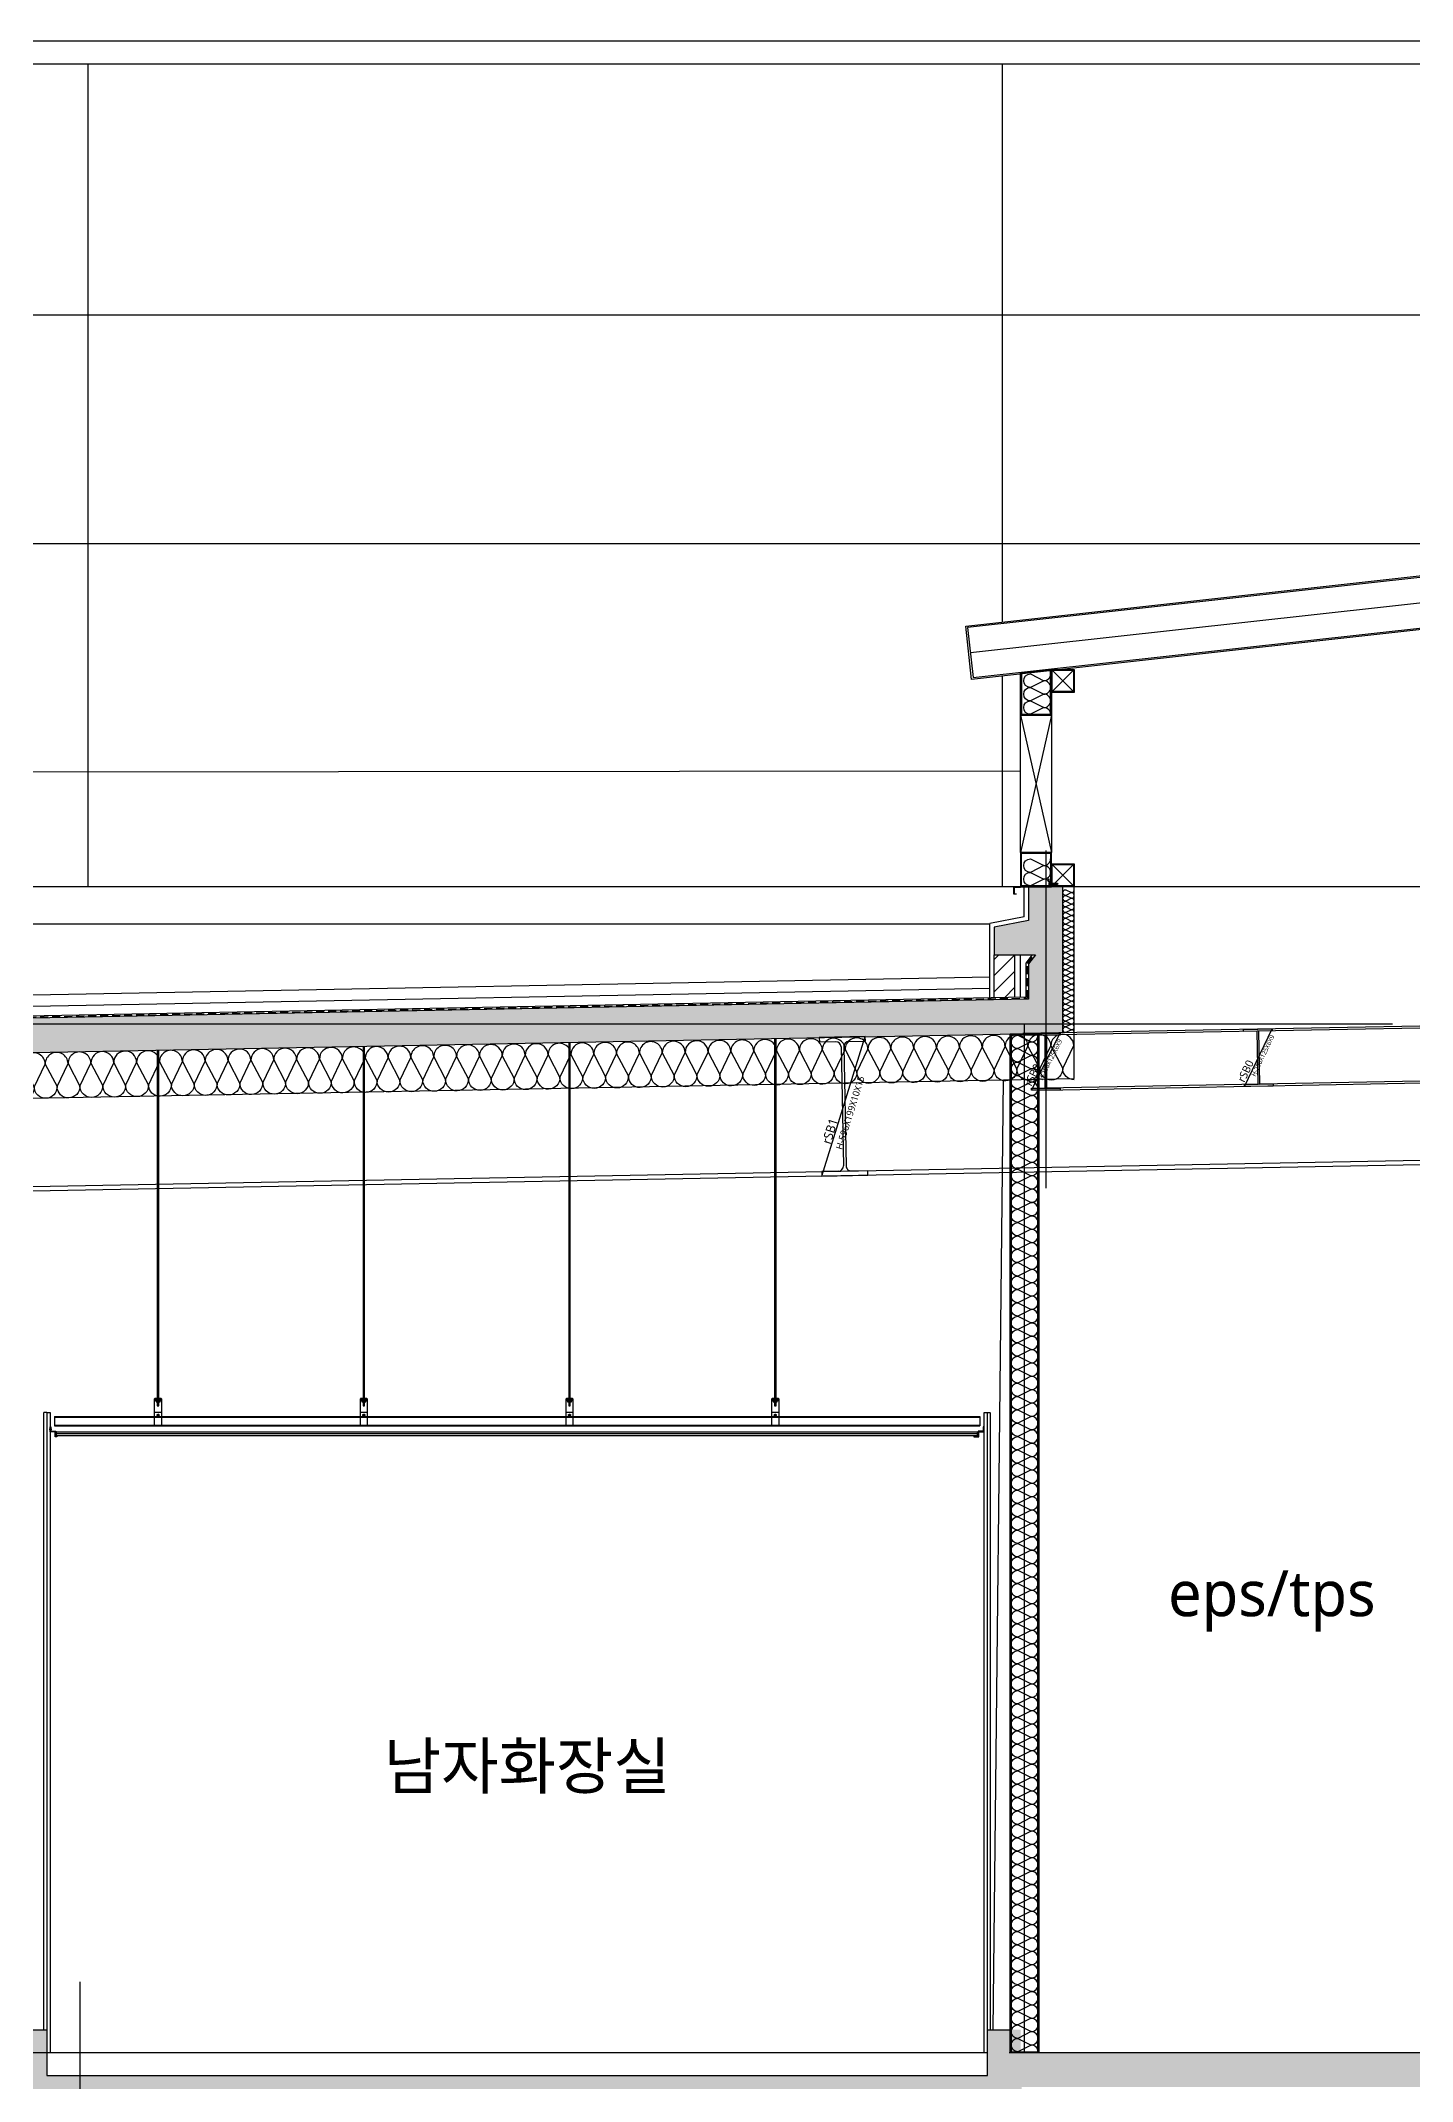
# Model space of a CAD drawing. Header units: millimetres. Extents: x 0 to 672800, y 0 to 118800.
# Drawn here: x 591168 to 597167, y 31819 to 40744 of the extents above; entities that cross this region are included whole.
import ezdxf
from ezdxf.enums import TextEntityAlignment as Align

# ---------------------------------------------------------------- set-up
doc = ezdxf.new("R2010")
doc.units = ezdxf.units.MM
doc.header["$LTSCALE"] = 200
doc.linetypes.add('CEN-GAUN', pattern=[32.2, 30, -1, 0.2, -1])
doc.linetypes.add('HIDDEN', pattern=[0.375, 0.25, -0.125])
doc.layers.get('DEFPOINTS').update_dxf_attribs({"color": 137})
for name, color, linetype in [('01FIN', 9, 'Continuous'), ('01HAT', 8, 'Continuous'), ('01단열재', 252, 'Continuous'), ('01석고보드', 73, 'Continuous'), ('01하지철물', 253, 'Continuous'), ('09GIRDER', 2, 'Continuous'), ('3', 3, 'Continuous'), ('6방수', 6, 'HIDDEN'), ('7', 7, 'Continuous'), ('8ELE', 8, 'Continuous'), ('A-CON', 2, 'Continuous'), ('BOLT', 8, 'Continuous'), ('CEN', 1, 'CEN-GAUN'), ('ELE', 7, 'Continuous'), ('ELE-5', 5, 'Continuous'), ('ELE-6', 6, 'Continuous'), ('ELE-STL', 252, 'Continuous'), ('FLA', 2, 'Continuous'), ('HAT', 8, 'Continuous'), ('HAT-253', 253, 'Continuous'), ('HAT-254', 254, 'Continuous'), ('HAT-INS', 252, 'Continuous'), ('PANEL', 6, 'Continuous'), ('S-253', 252, 'Continuous'), ('SYP_BOLT', 9, 'Continuous'), ('SYP_FLASHING', 5, 'Continuous'), ('X-ER', 15, 'ER-X')]:
    doc.layers.add(name, color=color, linetype=linetype)
doc.layers.add('TXT-1', color=137, linetype='Continuous', plot=False)
doc.styles.get("Standard").update_dxf_attribs({"font": 'arial.ttf'})
doc.styles.add('스타일1', font='malgun.ttf')
doc.linetypes.add('ER-X', pattern='A,10,-0.8,["X",Standard,S=0.6,R=0,X=-0.15,Y=-0.3],-0.8', length=11.6)
doc.linetypes.add('INSUL50', pattern='A,0.00254,-2.54,[134,ltypeshp.shx,S=6.25,R=0,X=-2.54,Y=0],-19.92,[134,ltypeshp.shx,S=6.25,R=180,X=2.54,Y=0],-2.54', length=25.00254)

# ---------------------------------------------------------------- blocks, each defined once
blk = doc.blocks.new('*U279')
at = {"layer": 'HAT-INS'}
for points in [[(0, 0, 0.414214), (0.25, 0.25), (0, 0.75, -1), (0.5, 0.75), (0.25, 0.25, 0.414214), (0.5, 0)], [(0.5, 0, 0.414214), (0.75, 0.25), (0.5, 0.75, -1), (1, 0.75), (0.75, 0.25, 0.414214), (1, 0)], [(1, 0, 0.414214), (1.25, 0.25), (1, 0.75, -1), (1.5, 0.75), (1.25, 0.25, 0.414214), (1.5, 0)], [(1.5, 0, 0.414214), (1.75, 0.25), (1.5, 0.75, -1), (2, 0.75), (1.75, 0.25, 0.414214), (2, 0)], [(2, 0, 0.414214), (2.25, 0.25), (2, 0.75, -1), (2.5, 0.75), (2.25, 0.25, 0.414214), (2.5, 0)], [(2.5, 0, 0.414214), (2.75, 0.25), (2.5, 0.75, -1), (3, 0.75), (2.75, 0.25, 0.414214), (3, 0)], [(3, 0, 0.414214), (3.25, 0.25), (3, 0.75, -1), (3.5, 0.75), (3.25, 0.25, 0.414214), (3.5, 0)], [(3.5, 0, 0.414214), (3.75, 0.25), (3.5, 0.75, -1), (4, 0.75), (3.75, 0.25, 0.414214), (4, 0)], [(4, 0, 0.414214), (4.25, 0.25), (4, 0.75, -1), (4.5, 0.75), (4.25, 0.25, 0.414214), (4.5, 0)], [(4.5, 0, 0.414214), (4.75, 0.25), (4.5, 0.75, -1), (5, 0.75), (4.75, 0.25, 0.414214), (5, 0)], [(5, 0, 0.414214), (5.25, 0.25), (5, 0.75, -1), (5.5, 0.75), (5.25, 0.25, 0.414214), (5.5, 0)], [(5.5, 0, 0.414214), (5.75, 0.25), (5.5, 0.75, -1), (6, 0.75), (5.75, 0.25, 0.414214), (6, 0)], [(6, 0, 0.414214), (6.25, 0.25), (6, 0.75, -1), (6.5, 0.75), (6.25, 0.25, 0.414214), (6.5, 0)], [(6.5, 0, 0.414214), (6.75, 0.25), (6.5, 0.75, -1), (7, 0.75), (6.75, 0.25, 0.414214), (7, 0)], [(7, 0, 0.414214), (7.25, 0.25), (7, 0.75, -1), (7.5, 0.75), (7.25, 0.25, 0.414214), (7.5, 0)], [(7.5, 0, 0.414214), (7.75, 0.25), (7.5, 0.75, -1), (8, 0.75), (7.75, 0.25, 0.414214), (8, 0)], [(8, 0, 0.414214), (8.25, 0.25), (8, 0.75, -1), (8.5, 0.75), (8.25, 0.25, 0.414214), (8.5, 0)], [(8.5, 0, 0.414214), (8.75, 0.25), (8.5, 0.75, -1), (9, 0.75), (8.75, 0.25, 0.414214), (9, 0)], [(9, 0, 0.414214), (9.25, 0.25), (9, 0.75, -1), (9.5, 0.75), (9.25, 0.25, 0.414214), (9.5, 0)], [(9.5, 0, 0.414214), (9.75, 0.25), (9.5, 0.75, -1), (10, 0.75), (9.75, 0.25, 0.414214), (10, 0)], [(10, 0, 0.414214), (10.25, 0.25), (10, 0.75, -1), (10.5, 0.75), (10.25, 0.25, 0.414214), (10.5, 0)], [(10.5, 0, 0.414214), (10.75, 0.25), (10.5, 0.75, -1), (11, 0.75), (10.75, 0.25, 0.414214), (11, 0)], [(11, 0, 0.414214), (11.25, 0.25), (11, 0.75, -1), (11.5, 0.75), (11.25, 0.25, 0.414214), (11.5, 0)], [(11.5, 0, 0.414214), (11.75, 0.25), (11.5, 0.75, -1), (12, 0.75), (11.75, 0.25, 0.414214), (12, 0)], [(12, 0, 0.414214), (12.25, 0.25), (12, 0.75, -1), (12.5, 0.75), (12.25, 0.25, 0.414214), (12.5, 0)], [(12.5, 0, 0.414214), (12.75, 0.25), (12.5, 0.75, -1), (13, 0.75), (12.75, 0.25, 0.414214), (13, 0)], [(13, 0, 0.414214), (13.25, 0.25), (13, 0.75, -1), (13.5, 0.75), (13.25, 0.25, 0.414214), (13.5, 0)], [(13.5, 0, 0.414214), (13.75, 0.25), (13.5, 0.75, -1), (14, 0.75), (13.75, 0.25, 0.414214), (14, 0)], [(14, 0, 0.414214), (14.25, 0.25), (14, 0.75, -1), (14.5, 0.75), (14.25, 0.25, 0.414214), (14.5, 0)], [(14.5, 0, 0.414214), (14.75, 0.25), (14.5, 0.75, -1), (15, 0.75), (14.75, 0.25, 0.414214), (15, 0)], [(15, 0, 0.414214), (15.25, 0.25), (15, 0.75, -1), (15.5, 0.75), (15.25, 0.25, 0.414214), (15.5, 0)], [(15.5, 0, 0.414214), (15.75, 0.25), (15.5, 0.75, -1), (16, 0.75), (15.75, 0.25, 0.414214), (16, 0)], [(16, 0, 0.414214), (16.25, 0.25), (16, 0.75, -1), (16.5, 0.75), (16.25, 0.25, 0.414214), (16.5, 0)], [(16.5, 0, 0.414214), (16.75, 0.25), (16.5, 0.75, -1), (17, 0.75), (16.75, 0.25, 0.414214), (17, 0)], [(17, 0, 0.414214), (17.25, 0.25), (17, 0.75, -1), (17.5, 0.75), (17.25, 0.25, 0.414214), (17.5, 0)], [(17.5, 0, 0.414214), (17.75, 0.25), (17.5, 0.75, -1), (18, 0.75), (17.75, 0.25, 0.414214), (18, 0)], [(18, 0, 0.414214), (18.25, 0.25), (18, 0.75, -1), (18.5, 0.75), (18.25, 0.25, 0.414214), (18.5, 0)], [(18.5, 0, 0.414214), (18.75, 0.25), (18.5, 0.75, -1), (19, 0.75), (18.75, 0.25, 0.414214), (19, 0)], [(19, 0, 0.414214), (19.25, 0.25), (19, 0.75, -1), (19.5, 0.75), (19.25, 0.25, 0.414214), (19.5, 0)], [(19.5, 0, 0.414214), (19.75, 0.25), (19.5, 0.75, -1), (20, 0.75), (19.75, 0.25, 0.414214), (20, 0)], [(20, 0, 0.414214), (20.25, 0.25), (20, 0.75, -1), (20.5, 0.75), (20.25, 0.25, 0.414214), (20.5, 0)], [(20.5, 0, 0.414214), (20.75, 0.25), (20.5, 0.75, -1), (21, 0.75), (20.75, 0.25, 0.414214), (21, 0)], [(21, 0, 0.414214), (21.25, 0.25), (21, 0.75, -1), (21.5, 0.75), (21.25, 0.25, 0.414214), (21.5, 0)], [(21.5, 0, 0.414214), (21.75, 0.25), (21.5, 0.75, -1), (22, 0.75), (21.75, 0.25, 0.414214), (22, 0)], [(22, 0, 0.414214), (22.25, 0.25), (22, 0.75, -1), (22.5, 0.75), (22.25, 0.25, 0.414214), (22.5, 0)], [(22.5, 0, 0.414214), (22.75, 0.25), (22.5, 0.75, -1), (23, 0.75), (22.75, 0.25, 0.414214), (23, 0)], [(23, 0, 0.414214), (23.25, 0.25), (23, 0.75, -1), (23.5, 0.75), (23.25, 0.25, 0.414214), (23.5, 0)], [(23.5, 0, 0.414214), (23.75, 0.25), (23.5, 0.75, -1), (24, 0.75), (23.75, 0.25, 0.414214), (24, 0)], [(24, 0, 0.414214), (24.25, 0.25), (24, 0.75, -1), (24.5, 0.75), (24.25, 0.25, 0.414214), (24.5, 0)], [(24.5, 0, 0.414214), (24.75, 0.25), (24.5, 0.75, -1), (25, 0.75), (24.75, 0.25, 0.414214), (25, 0)], [(25, 0, 0.414214), (25.25, 0.25), (25, 0.75, -1), (25.5, 0.75), (25.25, 0.25, 0.414214), (25.5, 0)], [(25.5, 0, 0.414214), (25.75, 0.25), (25.5, 0.75, -1), (26, 0.75), (25.75, 0.25, 0.414214), (26, 0)], [(26, 0, 0.414214), (26.25, 0.25), (26, 0.75, -1), (26.5, 0.75), (26.25, 0.25, 0.414214), (26.5, 0)], [(26.5, 0, 0.414214), (26.75, 0.25), (26.5, 0.75, -1), (27, 0.75), (26.75, 0.25, 0.414214), (27, 0)], [(27, 0, 0.414214), (27.25, 0.25), (27, 0.75, -1), (27.5, 0.75), (27.25, 0.25, 0.414214), (27.5, 0)], [(27.5, 0, 0.414214), (27.75, 0.25), (27.5, 0.75, -1), (28, 0.75), (27.75, 0.25, 0.414214), (28, 0)], [(28, 0, 0.414214), (28.25, 0.25), (28, 0.75, -1), (28.5, 0.75), (28.25, 0.25, 0.414214), (28.5, 0)], [(28.5, 0, 0.414214), (28.75, 0.25), (28.5, 0.75, -1), (29, 0.75), (28.75, 0.25, 0.414214), (29, 0)], [(29, 0, 0.414214), (29.25, 0.25), (29, 0.75, -1), (29.5, 0.75), (29.25, 0.25, 0.414214), (29.5, 0)], [(29.5, 0, 0.414214), (29.75, 0.25), (29.5, 0.75, -1), (30, 0.75), (29.75, 0.25, 0.414214), (30, 0)], [(30, 0, 0.414214), (30.25, 0.25), (30, 0.75, -1), (30.5, 0.75), (30.25, 0.25, 0.414214), (30.5, 0)], [(30.5, 0, 0.414214), (30.75, 0.25), (30.5, 0.75, -1), (31, 0.75), (30.75, 0.25, 0.414214), (31, 0)], [(31, 0, 0.414214), (31.25, 0.25), (31, 0.75, -1), (31.5, 0.75), (31.25, 0.25, 0.414214), (31.5, 0)], [(31.5, 0, 0.414214), (31.75, 0.25), (31.5, 0.75, -1), (32, 0.75), (31.75, 0.25, 0.414214), (32, 0)], [(32, 0, 0.414214), (32.25, 0.25), (32, 0.75, -1), (32.5, 0.75), (32.25, 0.25, 0.414214), (32.5, 0)], [(32.5, 0, 0.414214), (32.75, 0.25), (32.5, 0.75, -1), (33, 0.75), (32.75, 0.25, 0.414214), (33, 0)], [(33, 0, 0.414214), (33.25, 0.25), (33, 0.75, -1), (33.5, 0.75), (33.25, 0.25, 0.414214), (33.5, 0)], [(33.5, 0, 0.414214), (33.75, 0.25), (33.5, 0.75, -1), (34, 0.75), (33.75, 0.25, 0.414214), (34, 0)], [(34, 0, 0.414214), (34.25, 0.25), (34, 0.75, -1), (34.5, 0.75), (34.25, 0.25, 0.414214), (34.5, 0)], [(34.5, 0, 0.414214), (34.75, 0.25), (34.5, 0.75, -1), (35, 0.75), (34.75, 0.25, 0.414214), (35, 0)], [(35, 0, 0.414214), (35.25, 0.25), (35, 0.75, -1), (35.5, 0.75), (35.25, 0.25, 0.414214), (35.5, 0)], [(35.5, 0, 0.414214), (35.75, 0.25), (35.5, 0.75, -1), (36, 0.75), (35.75, 0.25, 0.414214), (36, 0)], [(36, 0, 0.414214), (36.25, 0.25), (36, 0.75, -1), (36.5, 0.75), (36.25, 0.25, 0.414214), (36.5, 0)], [(36.5, 0, 0.414214), (36.75, 0.25), (36.5, 0.75, -1), (37, 0.75), (36.75, 0.25, 0.414214), (37, 0)], [(37, 0, 0.414214), (37.25, 0.25), (37, 0.75, -1), (37.5, 0.75), (37.25, 0.25, 0.414214), (37.5, 0)], [(37.5, 0, 0.414214), (37.75, 0.25), (37.5, 0.75, -1), (38, 0.75), (37.75, 0.25, 0.414214), (38, 0)]]:
    blk.add_lwpolyline(points, format="xyb", dxfattribs=at)
blk = doc.blocks.new('*U297')
at = {"layer": 'HAT-INS'}
for points in [[(0, 0, 0.414214), (0.25, 0.25), (0, 0.75, -1), (0.5, 0.75), (0.25, 0.25, 0.414214), (0.5, 0)], [(0.5, 0, 0.414214), (0.75, 0.25), (0.5, 0.75, -1), (1, 0.75), (0.75, 0.25, 0.414214), (1, 0)], [(1, 0, 0.414214), (1.25, 0.25), (1, 0.75, -1), (1.5, 0.75), (1.25, 0.25, 0.414214), (1.5, 0)], [(1.5, 0, 0.414214), (1.75, 0.25), (1.5, 0.75, -1), (2, 0.75), (1.75, 0.25, 0.414214), (2, 0)], [(2, 0, 0.414214), (2.25, 0.25), (2, 0.75, -1), (2.5, 0.75), (2.25, 0.25, 0.414214), (2.5, 0)], [(2.5, 0, 0.414214), (2.75, 0.25), (2.5, 0.75, -1), (3, 0.75), (2.75, 0.25, 0.414214), (3, 0)], [(3, 0, 0.414214), (3.25, 0.25), (3, 0.75, -1), (3.5, 0.75), (3.25, 0.25, 0.414214), (3.5, 0)], [(3.5, 0, 0.414214), (3.75, 0.25), (3.5, 0.75, -1), (4, 0.75), (3.75, 0.25, 0.414214), (4, 0)], [(4, 0, 0.414214), (4.25, 0.25), (4, 0.75, -1), (4.5, 0.75), (4.25, 0.25, 0.414214), (4.5, 0)], [(4.5, 0, 0.414214), (4.75, 0.25), (4.5, 0.75, -1), (5, 0.75), (4.75, 0.25, 0.414214), (5, 0)], [(5, 0, 0.414214), (5.25, 0.25), (5, 0.75, -1), (5.5, 0.75), (5.25, 0.25, 0.414214), (5.5, 0)], [(5.5, 0, 0.414214), (5.75, 0.25), (5.5, 0.75, -1), (6, 0.75), (5.75, 0.25, 0.414214), (6, 0)], [(6, 0, 0.414214), (6.25, 0.25), (6, 0.75, -1), (6.5, 0.75), (6.25, 0.25, 0.414214), (6.5, 0)], [(6.5, 0, 0.414214), (6.75, 0.25), (6.5, 0.75, -1), (7, 0.75), (6.75, 0.25, 0.414214), (7, 0)], [(7, 0, 0.414214), (7.25, 0.25), (7, 0.75, -1), (7.5, 0.75), (7.25, 0.25, 0.414214), (7.5, 0)], [(7.5, 0, 0.414214), (7.75, 0.25), (7.5, 0.75, -1), (8, 0.75), (7.75, 0.25, 0.414214), (8, 0)], [(8, 0, 0.414214), (8.25, 0.25), (8, 0.75, -1), (8.5, 0.75), (8.25, 0.25, 0.414214), (8.5, 0)], [(8.5, 0, 0.414214), (8.75, 0.25), (8.5, 0.75, -1), (9, 0.75), (8.75, 0.25, 0.414214), (9, 0)], [(9, 0, 0.414214), (9.25, 0.25), (9, 0.75, -1), (9.5, 0.75), (9.25, 0.25, 0.414214), (9.5, 0)], [(9.5, 0, 0.414214), (9.75, 0.25), (9.5, 0.75, -1), (10, 0.75), (9.75, 0.25, 0.414214), (10, 0)], [(10, 0, 0.414214), (10.25, 0.25), (10, 0.75, -1), (10.5, 0.75), (10.25, 0.25, 0.414214), (10.5, 0)], [(10.5, 0, 0.414214), (10.75, 0.25), (10.5, 0.75, -1), (11, 0.75), (10.75, 0.25, 0.414214), (11, 0)], [(11, 0, 0.414214), (11.25, 0.25), (11, 0.75, -1), (11.5, 0.75), (11.25, 0.25, 0.414214), (11.5, 0)], [(11.5, 0, 0.414214), (11.75, 0.25), (11.5, 0.75, -1), (12, 0.75), (11.75, 0.25, 0.414214), (12, 0)], [(12, 0, 0.414214), (12.25, 0.25), (12, 0.75, -1), (12.5, 0.75), (12.25, 0.25, 0.414214), (12.5, 0)]]:
    blk.add_lwpolyline(points, format="xyb", dxfattribs=at)
blk = doc.blocks.new('하지철물')
at = {"layer": '01하지철물', "color": 1}
for p, q in [((46.8, 46.8), (-46.8, -46.8)), ((46.8, -46.8), (-46.8, 46.8))]:
    blk.add_line(p, q, dxfattribs=at)
at = {"layer": '01하지철물'}
for points in [[(-50, -50), (-50, 50), (50, 50), (50, -50)], [(-46.8, -46.8), (-46.8, 46.8), (46.8, 46.8), (46.8, -46.8)]]:
    blk.add_lwpolyline(points, close=True, dxfattribs=at)
blk = doc.blocks.new('*U431')
at = {"layer": 'HAT-INS'}
for points in [[(0, 0, 0.414214), (0.25, 0.25), (0, 0.75, -1), (0.5, 0.75), (0.25, 0.25, 0.414214), (0.5, 0)], [(0.5, 0, 0.414214), (0.75, 0.25), (0.5, 0.75, -1), (1, 0.75), (0.75, 0.25, 0.414214), (1, 0)], [(1, 0, 0.414214), (1.25, 0.25), (1, 0.75, -1), (1.5, 0.75), (1.25, 0.25, 0.414214), (1.5, 0)], [(1.5, 0, 0.414214), (1.75, 0.25), (1.5, 0.75, -1), (2, 0.75), (1.75, 0.25, 0.414214), (2, 0)], [(2, 0, 0.414214), (2.25, 0.25), (2, 0.75, -1), (2.5, 0.75), (2.25, 0.25, 0.414214), (2.5, 0)], [(2.5, 0, 0.414214), (2.75, 0.25), (2.5, 0.75, -1), (3, 0.75), (2.75, 0.25, 0.414214), (3, 0)], [(3, 0, 0.414214), (3.25, 0.25), (3, 0.75, -1), (3.5, 0.75), (3.25, 0.25, 0.414214), (3.5, 0)], [(3.5, 0, 0.414214), (3.75, 0.25), (3.5, 0.75, -1), (4, 0.75), (3.75, 0.25, 0.414214), (4, 0)], [(4, 0, 0.414214), (4.25, 0.25), (4, 0.75, -1), (4.5, 0.75), (4.25, 0.25, 0.414214), (4.5, 0)], [(4.5, 0, 0.414214), (4.75, 0.25), (4.5, 0.75, -1), (5, 0.75), (4.75, 0.25, 0.414214), (5, 0)], [(5, 0, 0.414214), (5.25, 0.25), (5, 0.75, -1), (5.5, 0.75), (5.25, 0.25, 0.414214), (5.5, 0)], [(5.5, 0, 0.414214), (5.75, 0.25), (5.5, 0.75, -1), (6, 0.75), (5.75, 0.25, 0.414214), (6, 0)], [(6, 0, 0.414214), (6.25, 0.25), (6, 0.75, -1), (6.5, 0.75), (6.25, 0.25, 0.414214), (6.5, 0)], [(6.5, 0, 0.414214), (6.75, 0.25), (6.5, 0.75, -1), (7, 0.75), (6.75, 0.25, 0.414214), (7, 0)], [(7, 0, 0.414214), (7.25, 0.25), (7, 0.75, -1), (7.5, 0.75), (7.25, 0.25, 0.414214), (7.5, 0)], [(7.5, 0, 0.414214), (7.75, 0.25), (7.5, 0.75, -1), (8, 0.75), (7.75, 0.25, 0.414214), (8, 0)], [(8, 0, 0.414214), (8.25, 0.25), (8, 0.75, -1), (8.5, 0.75), (8.25, 0.25, 0.414214), (8.5, 0)], [(8.5, 0, 0.414214), (8.75, 0.25), (8.5, 0.75, -1), (9, 0.75), (8.75, 0.25, 0.414214), (9, 0)], [(9, 0, 0.414214), (9.25, 0.25), (9, 0.75, -1), (9.5, 0.75), (9.25, 0.25, 0.414214), (9.5, 0)], [(9.5, 0, 0.414214), (9.75, 0.25), (9.5, 0.75, -1), (10, 0.75), (9.75, 0.25, 0.414214), (10, 0)], [(10, 0, 0.414214), (10.25, 0.25), (10, 0.75, -1), (10.5, 0.75), (10.25, 0.25, 0.414214), (10.5, 0)], [(10.5, 0, 0.414214), (10.75, 0.25), (10.5, 0.75, -1), (11, 0.75), (10.75, 0.25, 0.414214), (11, 0)], [(11, 0, 0.414214), (11.25, 0.25), (11, 0.75, -1), (11.5, 0.75), (11.25, 0.25, 0.414214), (11.5, 0)], [(11.5, 0, 0.414214), (11.75, 0.25), (11.5, 0.75, -1), (12, 0.75), (11.75, 0.25, 0.414214), (12, 0)], [(12, 0, 0.414214), (12.25, 0.25), (12, 0.75, -1), (12.5, 0.75), (12.25, 0.25, 0.414214), (12.5, 0)], [(12.5, 0, 0.414214), (12.75, 0.25), (12.5, 0.75, -1), (13, 0.75), (12.75, 0.25, 0.414214), (13, 0)], [(13, 0, 0.414214), (13.25, 0.25), (13, 0.75, -1), (13.5, 0.75), (13.25, 0.25, 0.414214), (13.5, 0)], [(13.5, 0, 0.414214), (13.75, 0.25), (13.5, 0.75, -1), (14, 0.75), (13.75, 0.25, 0.414214), (14, 0)], [(14, 0, 0.414214), (14.25, 0.25), (14, 0.75, -1), (14.5, 0.75), (14.25, 0.25, 0.414214), (14.5, 0)], [(14.5, 0, 0.414214), (14.75, 0.25), (14.5, 0.75, -1), (15, 0.75), (14.75, 0.25, 0.414214), (15, 0)], [(15, 0, 0.414214), (15.25, 0.25), (15, 0.75, -1), (15.5, 0.75), (15.25, 0.25, 0.414214), (15.5, 0)], [(15.5, 0, 0.414214), (15.75, 0.25), (15.5, 0.75, -1), (16, 0.75), (15.75, 0.25, 0.414214), (16, 0)], [(16, 0, 0.414214), (16.25, 0.25), (16, 0.75, -1), (16.5, 0.75), (16.25, 0.25, 0.414214), (16.5, 0)], [(16.5, 0, 0.414214), (16.75, 0.25), (16.5, 0.75, -1), (17, 0.75), (16.75, 0.25, 0.414214), (17, 0)], [(17, 0, 0.414214), (17.25, 0.25), (17, 0.75, -1), (17.5, 0.75), (17.25, 0.25, 0.414214), (17.5, 0)], [(17.5, 0, 0.414214), (17.75, 0.25), (17.5, 0.75, -1), (18, 0.75), (17.75, 0.25, 0.414214), (18, 0)], [(18, 0, 0.414214), (18.25, 0.25), (18, 0.75, -1), (18.5, 0.75), (18.25, 0.25, 0.414214), (18.5, 0)], [(18.5, 0, 0.414214), (18.75, 0.25), (18.5, 0.75, -1), (19, 0.75), (18.75, 0.25, 0.414214), (19, 0)], [(19, 0, 0.414214), (19.25, 0.25), (19, 0.75, -1), (19.5, 0.75), (19.25, 0.25, 0.414214), (19.5, 0)], [(19.5, 0, 0.414214), (19.75, 0.25), (19.5, 0.75, -1), (20, 0.75), (19.75, 0.25, 0.414214), (20, 0)], [(20, 0, 0.414214), (20.25, 0.25), (20, 0.75, -1), (20.5, 0.75), (20.25, 0.25, 0.414214), (20.5, 0)], [(20.5, 0, 0.414214), (20.75, 0.25), (20.5, 0.75, -1), (21, 0.75), (20.75, 0.25, 0.414214), (21, 0)], [(21, 0, 0.414214), (21.25, 0.25), (21, 0.75, -1), (21.5, 0.75), (21.25, 0.25, 0.414214), (21.5, 0)], [(21.5, 0, 0.414214), (21.75, 0.25), (21.5, 0.75, -1), (22, 0.75), (21.75, 0.25, 0.414214), (22, 0)], [(22, 0, 0.414214), (22.25, 0.25), (22, 0.75, -1), (22.5, 0.75), (22.25, 0.25, 0.414214), (22.5, 0)], [(22.5, 0, 0.414214), (22.75, 0.25), (22.5, 0.75, -1), (23, 0.75), (22.75, 0.25, 0.414214), (23, 0)], [(23, 0, 0.414214), (23.25, 0.25), (23, 0.75, -1), (23.5, 0.75), (23.25, 0.25, 0.414214), (23.5, 0)], [(23.5, 0, 0.414214), (23.75, 0.25), (23.5, 0.75, -1), (24, 0.75), (23.75, 0.25, 0.414214), (24, 0)], [(24, 0, 0.414214), (24.25, 0.25), (24, 0.75, -1), (24.5, 0.75), (24.25, 0.25, 0.414214), (24.5, 0)], [(24.5, 0, 0.414214), (24.75, 0.25), (24.5, 0.75, -1), (25, 0.75), (24.75, 0.25, 0.414214), (25, 0)], [(25, 0, 0.414214), (25.25, 0.25), (25, 0.75, -1), (25.5, 0.75), (25.25, 0.25, 0.414214), (25.5, 0)], [(25.5, 0, 0.414214), (25.75, 0.25), (25.5, 0.75, -1), (26, 0.75), (25.75, 0.25, 0.414214), (26, 0)], [(26, 0, 0.414214), (26.25, 0.25), (26, 0.75, -1), (26.5, 0.75), (26.25, 0.25, 0.414214), (26.5, 0)], [(26.5, 0, 0.414214), (26.75, 0.25), (26.5, 0.75, -1), (27, 0.75), (26.75, 0.25, 0.414214), (27, 0)], [(27, 0, 0.414214), (27.25, 0.25), (27, 0.75, -1), (27.5, 0.75), (27.25, 0.25, 0.414214), (27.5, 0)], [(27.5, 0, 0.414214), (27.75, 0.25), (27.5, 0.75, -1), (28, 0.75), (27.75, 0.25, 0.414214), (28, 0)], [(28, 0, 0.414214), (28.25, 0.25), (28, 0.75, -1), (28.5, 0.75), (28.25, 0.25, 0.414214), (28.5, 0)], [(28.5, 0, 0.414214), (28.75, 0.25), (28.5, 0.75, -1), (29, 0.75), (28.75, 0.25, 0.414214), (29, 0)], [(29, 0, 0.414214), (29.25, 0.25), (29, 0.75, -1), (29.5, 0.75), (29.25, 0.25, 0.414214), (29.5, 0)], [(29.5, 0, 0.414214), (29.75, 0.25), (29.5, 0.75, -1), (30, 0.75), (29.75, 0.25, 0.414214), (30, 0)], [(30, 0, 0.414214), (30.25, 0.25), (30, 0.75, -1), (30.5, 0.75), (30.25, 0.25, 0.414214), (30.5, 0)], [(30.5, 0, 0.414214), (30.75, 0.25), (30.5, 0.75, -1), (31, 0.75), (30.75, 0.25, 0.414214), (31, 0)], [(31, 0, 0.414214), (31.25, 0.25), (31, 0.75, -1), (31.5, 0.75), (31.25, 0.25, 0.414214), (31.5, 0)]]:
    blk.add_lwpolyline(points, format="xyb", dxfattribs=at)
blk = doc.blocks.new('SG-rSB0')
at = {"layer": '09GIRDER'}
blk.add_lwpolyline([(62.5, 250), (62.5, 241), (3, 241), (3, 9), (62.5, 9), (62.5, 0), (-62.5, 0), (-62.5, 9), (-3, 9), (-3, 241), (-62.5, 241), (-62.5, 250)], close=True, dxfattribs=at)
at = {"layer": 'DEFPOINTS'}
blk.add_line((-62.5, 0), (62.5, 250), dxfattribs=at)
at = {"layer": 'DEFPOINTS', "style": '스타일1'}
for s, height, p in [('H-250X125X6X9', 20, (20.2, 133.8)), ('rSB0', 35, (-56.6, 67.8, 0))]:
    blk.add_text(s, height=height, rotation=63.43495, dxfattribs=at).set_placement(p, align=Align.MIDDLE_CENTER)
blk = doc.blocks.new('*U474')
at = {"layer": 'HAT-INS'}
for points in [[(0, 0, 0.414214), (0.25, 0.25), (0, 0.75, -1), (0.5, 0.75), (0.25, 0.25, 0.414214), (0.5, 0)], [(0.5, 0, 0.414214), (0.75, 0.25), (0.5, 0.75, -1), (1, 0.75), (0.75, 0.25, 0.414214), (1, 0)]]:
    blk.add_lwpolyline(points, format="xyb", dxfattribs=at)
blk = doc.blocks.new('*U475')
at = {"layer": 'HAT-INS'}
for points in [[(0, 0, 0.414214), (0.25, 0.25), (0, 0.75, -1), (0.5, 0.75), (0.25, 0.25, 0.414214), (0.5, 0)], [(0.5, 0, 0.414214), (0.75, 0.25), (0.5, 0.75, -1), (1, 0.75), (0.75, 0.25, 0.414214), (1, 0)], [(1, 0, 0.414214), (1.25, 0.25), (1, 0.75, -1), (1.5, 0.75), (1.25, 0.25, 0.414214), (1.5, 0)]]:
    blk.add_lwpolyline(points, format="xyb", dxfattribs=at)
blk = doc.blocks.new('*U500')
for p, q in [((72.5, 586), (0, 586)), ((94.5, 564), (94.5, 42)), ((106.5, 564), (106.5, 42)), ((128.5, 586), (201, 586)), ((72.5, 20), (0, 20)), ((128.5, 20), (201, 20))]:
    blk.add_line(p, q)
for points in [[(201, 586), (201, 606), (0, 606), (0, 586)], [(0, 20), (0, 0), (201, 0), (201, 20)]]:
    blk.add_lwpolyline(points)
for centre, start, end in [((72.5, 564), 0, 90), ((128.5, 564), 90, 180), ((72.5, 42), 270, 0), ((128.5, 42), 180, 270)]:
    blk.add_arc(centre, 22, start, end)
blk = doc.blocks.new('SDS32')
at = {"layer": 'SYP_BOLT'}
for p, q in [((-5, 2.1), (-8, 1)), ((8, 1), (-8, 1)), ((-8, 1), (-8, 0)), ((8, 0), (-8, 0)), ((-3, 0.3), (-3.5, 0)), ((-3, 0), (-3, -3.7)), ((-2.5, 9.1), (-2.5, 3.1)), ((2.5, 3.1), (2.5, 9.1)), ((3, 0), (3, -5.7)), ((5, 2.1), (8, 1)), ((8, 1), (8, 0)), ((-3, -3.7), (-3.5, -4)), ((3.8, -6.5), (-3.5, -4)), ((-3.5, -4), (-3, -4.7)), ((-3, -5.7), (-3.5, -6)), ((3.8, -8.5), (-3.5, -6)), ((-3.5, -6), (-3, -6.7)), ((-3, -7.7), (-3.5, -8)), ((3.8, -10.5), (-3.5, -8)), ((-3.5, -8), (-3, -8.7)), ((-3, -9.7), (-3.5, -10)), ((-3.5, -10), (-3, -10.7)), ((3.8, -12.5), (-3.5, -10)), ((-3, -11.7), (-3.5, -12)), ((3.8, -14.5), (-3.5, -12)), ((-3.5, -12), (-3, -12.7)), ((-3, -13.7), (-3.5, -14)), ((3.8, -16.5), (-3.5, -14)), ((-3.5, -14), (-3, -14.7)), ((-3, -15.7), (-3.5, -16)), ((3.8, -18.5), (-3.5, -16)), ((-3.5, -16), (-3, -16.7)), ((-3, -17.7), (-3.5, -18)), ((3.8, -20.5), (-3.5, -18)), ((-3.5, -18), (-3, -18.7)), ((3, -5.7), (-3, -3.7)), ((3, -6.7), (-3, -4.7)), ((-3, -4.7), (-3, -5.7)), ((3, -7.7), (-3, -5.7)), ((3, -8.7), (-3, -6.7)), ((-3, -6.7), (-3, -7.7)), ((3, -9.7), (-3, -7.7)), ((-3, -8.7), (-3, -9.7)), ((3, -10.7), (-3, -8.7)), ((3, -11.7), (-3, -9.7)), ((3, -12.7), (-3, -10.7)), ((-3, -10.7), (-3, -11.7)), ((3, -13.7), (-3, -11.7)), ((3, -14.7), (-3, -12.7)), ((-3, -12.7), (-3, -13.7)), ((3, -15.7), (-3, -13.7)), ((3, -16.7), (-3, -14.7)), ((-3, -14.7), (-3, -15.7)), ((3, -17.7), (-3, -15.7)), ((3, -18.7), (-3, -16.7)), ((-3, -16.7), (-3, -17.7)), ((3, -19.7), (-3, -17.7)), ((-3, -18.7), (-3, -21)), ((3, -20.7), (-3, -18.7)), ((3, -5.7), (3.8, -6.5)), ((3.8, -6.5), (3, -6.7)), ((3, -6.7), (3, -7.7)), ((3, -7.7), (3.8, -8.5)), ((3.8, -8.5), (3, -8.7)), ((3, -8.7), (3, -9.7)), ((3, -9.7), (3.8, -10.5)), ((3.8, -10.5), (3, -10.7)), ((3, -10.7), (3, -11.7)), ((3, -11.7), (3.8, -12.5)), ((3.8, -12.5), (3, -12.7)), ((3, -12.7), (3, -13.7)), ((3, -13.7), (3.8, -14.5)), ((3.8, -14.5), (3, -14.7)), ((3, -14.7), (3, -15.7)), ((3, -15.7), (3.8, -16.5)), ((3.8, -16.5), (3, -16.7)), ((3, -16.7), (3, -17.7)), ((3, -17.7), (3.8, -18.5)), ((3.8, -18.5), (3, -18.7)), ((3, -18.7), (3, -19.7)), ((3, -19.7), (3.8, -20.5)), ((3.8, -20.5), (3, -20.7)), ((3, -20.7), (3, -22))]:
    blk.add_line(p, q, dxfattribs=at)
blk.add_lwpolyline([(5, 3.1), (5, 2.1), (-5, 2.1), (-5, 3.1)], close=True, dxfattribs=at)
for points in [[(4, 3.1), (4, 9.1), (-4, 9.1), (-4, 3.1)], [(0, -32), (-1, -23), (-3, -21), (-1, -20), (3, -22)], [(3, -22), (3, -27), (0, -32), (-3, -27), (-3, -21)]]:
    blk.add_lwpolyline(points, dxfattribs=at)
at = {"layer": 'SYP_BOLT', "color": 0}
blk.add_solid([(8, 1), (-8, 1), (8, 0), (-8, 0)], dxfattribs=at)

msp = doc.modelspace()

# ---------------------------------------------------------------- hatches: boundary and pattern name
at = {"layer": '01HAT', "ltscale": 2}
h = msp.add_hatch(dxfattribs=at)
h.set_pattern_fill('ANSI31', color=256, scale=400, style=0)
h.set_pattern_definition([(45, (-96914.44, 207071.6), (-35.355339, 35.355339), [])])
h.paths.add_polyline_path([(595339.1, 36558.6), (595429.1, 36560.3), (595429.1, 36745.9), (595339.1, 36745.9)])
at = {"layer": 'HAT-254'}
h = msp.add_hatch(color=256, dxfattribs=at)
h.dxf.hatch_style = 1
h.paths.add_polyline_path([(595639.1, 36404.3), (595639.1, 37043.5), (595489.1, 37043.6), (595489.1, 36895.9), (595339.1, 36865.9), (595339.1, 36745.9), (595519.1, 36745.9), (595489.1, 36705.9), (595489.1, 36551.5), (589800, 36443.6), (589339.1, 36443.6), (589339.1, 36703.3), (589309.1, 36743.3), (589489.1, 36743.3), (589489.1, 36863.6), (589339.1, 36893.6), (589339.1, 37043.6), (589189.1, 37043.6), (589189.1, 36293.6), (589801.4, 36293.6)])
h.paths.add_polyline_path([(600338.8, 36493.6), (602201.1, 36454.3), (602201.1, 36604.3), (600338.9, 36643.6), (597539.1, 36590.4), (597539.1, 36700.2), (597509.1, 36740.2), (597689.1, 36740.2), (597689.1, 36860.2), (597539.1, 36893.6), (597539.1, 37043.5), (597389.1, 37043.5), (597389.1, 36437.5)])
h.paths.add_polyline_path([(595459.1, 31693.6), (595459.1, 31793.6), (602201.1, 31793.6), (602201.1, 31943.6), (595454.1, 31943.6), (595454.1, 32043.6), (595309.1, 32043.6), (595309.1, 31843.6), (591194.1, 31843.6), (591194.1, 32043.6), (591094.1, 32043.6), (591094.1, 31693.6)])

# ---------------------------------------------------------------- linework, layer by layer
at = {"color": 8}
for p, q in [((591227.1, 34725.6), (591227.1, 34685.6)), ((591227.1, 34725.6), (595276.1, 34725.6)), ((591227.1, 34722.6), (595276.1, 34722.6)), ((591695.8, 34743.6), (591665.8, 34743.6)), ((591687.7, 34731.6), (591674, 34731.6)), ((591680.8, 34737.8), (591680.8, 34725.4)), ((592595.8, 34743.6), (592565.8, 34743.6)), ((592587.7, 34731.6), (592574, 34731.6)), ((592580.8, 34737.8), (592580.8, 34725.4)), ((593495.8, 34743.6), (593465.8, 34743.6)), ((593487.7, 34731.6), (593474, 34731.6)), ((593480.8, 34737.8), (593480.8, 34725.4)), ((594395.8, 34743.6), (594365.8, 34743.6)), ((594387.7, 34731.6), (594374, 34731.6)), ((594380.8, 34737.8), (594380.8, 34725.4)), ((595276.1, 34725.6), (595276.1, 34685.6)), ((591227.1, 34688.6), (595276.1, 34688.6)), ((591227.1, 34685.6), (595276.1, 34685.6))]:
    msp.add_line(p, q, dxfattribs=at)
at = {"color": 1}
for p, q in [((591204.7, 34670.6), (591216.5, 34670.6)), ((591237.1, 34658.6), (595266.1, 34658.6)), ((591237.1, 34643.6), (591237.1, 34658.6)), ((591237.1, 34651.6), (595266.1, 34651.6)), ((591237.1, 34643.6), (595266.1, 34643.6)), ((595266.1, 34643.6), (595266.1, 34658.6))]:
    msp.add_line(p, q, dxfattribs=at)
at = {"color": 8}
for points in [[(591677.4, 36329), (591677.5, 34773.5), (591684.1, 34773.5), (591684.1, 36329.1)], [(592577.4, 36346.1), (592577.5, 34773.5), (592584.1, 34773.5), (592584.1, 36346.2)], [(593477.4, 36363.2), (593477.5, 34773.5), (593484.1, 34773.5), (593484.1, 36363.3)], [(594377.4, 36380.3), (594377.5, 34773.5), (594384.1, 34773.5), (594384.1, 36380.4)], [(591695.8, 34802.7), (591694.5, 34804.7), (591667.1, 34804.7), (591665.8, 34802.7), (591665.8, 34797.7), (591667.1, 34795.7), (591694.5, 34795.7), (591695.8, 34797.7), (591665.8, 34797.7)], [(591672.1, 34795.7), (591672.1, 34790.6), (591689.7, 34790.6), (591689.7, 34795.7)], [(592595.8, 34802.7), (592594.5, 34804.7), (592567.1, 34804.7), (592565.8, 34802.7), (592565.8, 34797.7), (592567.1, 34795.7), (592594.5, 34795.7), (592595.8, 34797.7), (592565.8, 34797.7)], [(592572.1, 34795.7), (592572.1, 34790.6), (592589.7, 34790.6), (592589.7, 34795.7)], [(593495.8, 34802.7), (593494.5, 34804.7), (593467.1, 34804.7), (593465.8, 34802.7), (593465.8, 34797.7), (593467.1, 34795.7), (593494.5, 34795.7), (593495.8, 34797.7), (593465.8, 34797.7)], [(593472.1, 34795.7), (593472.1, 34790.6), (593489.7, 34790.6), (593489.7, 34795.7)], [(594395.8, 34802.7), (594394.5, 34804.7), (594367.1, 34804.7), (594365.8, 34802.7), (594365.8, 34797.7), (594367.1, 34795.7), (594394.5, 34795.7), (594395.8, 34797.7), (594365.8, 34797.7)], [(594372.1, 34795.7), (594372.1, 34790.6), (594389.7, 34790.6), (594389.7, 34795.7)]]:
    msp.add_lwpolyline(points, dxfattribs=at)
for points in [[(591665.8, 34802.7), (591695.8, 34802.7), (591695.8, 34683.6), (591665.8, 34683.6)], [(592565.8, 34802.7), (592595.8, 34802.7), (592595.8, 34683.6), (592565.8, 34683.6)], [(593465.8, 34802.7), (593495.8, 34802.7), (593495.8, 34683.6), (593465.8, 34683.6)], [(594365.8, 34802.7), (594395.8, 34802.7), (594395.8, 34683.6), (594365.8, 34683.6)]]:
    msp.add_lwpolyline(points, close=True, dxfattribs=at)
at = {"color": 6}
for points in [[(591234.1, 34640.6), (591238.1, 34640.6), (591238.1, 34637.6), (591231.1, 34637.6), (591231.1, 34659.6), (591209.1, 34659.6), (591209.1, 34681.6), (591212.1, 34681.6), (591212.1, 34662.6), (591234.1, 34662.6)], [(595269.1, 34640.6), (595250.1, 34640.6), (595250.1, 34637.6), (595272.1, 34637.6), (595272.1, 34659.6), (595294.1, 34659.6), (595294.1, 34681.6), (595291.1, 34681.6), (595291.1, 34662.6), (595269.1, 34662.6)]]:
    msp.add_lwpolyline(points, close=True, dxfattribs=at)
at = {"color": 8}
for centre, radius in [((591680.8, 34731.6), 4.25), ((591680.8, 34731.6), 3.25), ((592580.8, 34731.6), 4.25), ((592580.8, 34731.6), 3.25), ((593480.8, 34731.6), 4.25), ((593480.8, 34731.6), 3.25), ((594380.8, 34731.6), 4.25), ((594380.8, 34731.6), 3.25)]:
    msp.add_circle(centre, radius, dxfattribs=at)
at = {"layer": '01FIN'}
for p, q in [((595469.1, 36912.1), (595469.1, 37043.6)), ((595469.1, 36912.1), (595319.1, 36882.1)), ((595319.1, 36558.2), (595319.1, 36882.1))]:
    msp.add_line(p, q, dxfattribs=at)
at = {"layer": '01단열재', "linetype": 'INSUL50', "ltscale": 0.02}
msp.add_line((595234.5, 38067.9), (597819.6, 38354), dxfattribs=at)
at = {"layer": '01단열재', "linetype": 'INSUL50', "ltscale": 0.005}
msp.add_line((595454.1, 36562.3), (595454.1, 36745.9), dxfattribs=at)
at = {"layer": '01석고보드'}
for p, q in [((591181.6, 32043.6), (591181.6, 34743.6)), ((591194.1, 34743.6), (591181.6, 34743.6)), ((591194.1, 34743.6), (591194.1, 32043.6)), ((595294.1, 34743.6), (595319.1, 34743.6)), ((595309.1, 31943.6), (595309.1, 34743.6)), ((595321.6, 34743.6), (595321.6, 32043.6))]:
    msp.add_line(p, q, dxfattribs=at)
at = {"layer": '3'}
msp.add_line((595319.1, 36648.2), (589809.2, 36543.8), dxfattribs=at)
at = {"layer": '6방수', "ltscale": 0.7}
msp.add_lwpolyline([(589315.3, 36743.3), (589344.1, 36705), (589344.1, 36458.6), (589354.1, 36448.6), (589800, 36448.6), (595484.1, 36556.5), (595483.7, 36707.1), (595512.8, 36745.9)], dxfattribs=at)
at = {"layer": '7'}
for p, q in [((595339.1, 36558.6), (595339.1, 36745.9)), ((595429.1, 36560.3), (595429.1, 36745.9))]:
    msp.add_line(p, q, dxfattribs=at)
at = {"layer": '8ELE'}
for p, q in [((602201.1, 37043.6), (589389.1, 37043.6)), ((595319.1, 36879.8), (589509.1, 36879.8))]:
    msp.add_line(p, q, dxfattribs=at)
msp.add_lwpolyline([(589321.6, 36743.3), (589349.1, 36706.7), (589349.1, 36463.6), (589359.1, 36453.6), (589799.9, 36453.6), (595479.1, 36561.5), (595479.1, 36709.3), (595506.6, 36745.9)], dxfattribs=at)
at = {"layer": 'A-CON'}
for p, q in [((595639.1, 37043.6), (595489.1, 37043.6)), ((595489.1, 37043.6), (595489.1, 36895.9)), ((595639.1, 36404.3), (595639.1, 37043.5)), ((595489.1, 36895.9), (595339.1, 36865.9)), ((595339.1, 36865.9), (595339.1, 36745.9)), ((595339.1, 36745.9), (595519.1, 36745.9)), ((595519.1, 36745.9), (595489.1, 36705.9)), ((595489.1, 36705.9), (595489.1, 36551.5)), ((595489.1, 36551.5), (589800, 36443.6)), ((589801.4, 36293.6), (595519.1, 36402))]:
    msp.add_line(p, q, dxfattribs=at)
for points in [[(591094.1, 31943.6), (591094.1, 32043.6), (591194.1, 32043.6), (591194.1, 31843.6), (595309.1, 31843.6)], [(595309.1, 31843.6), (595309.1, 32043.6), (595409.1, 32043.6), (595409.1, 31943.6)], [(595409.1, 31943.6), (602201.1, 31943.6)]]:
    msp.add_lwpolyline(points, dxfattribs=at)
at = {"layer": 'CEN'}
for p, q in [((578201.5, 40743.6), (605801.1, 40743.6)), ((595564.1, 37201.6), (595564.1, 35724.6)), ((578201.5, 36443.6), (605801.1, 36443.6)), ((595471.6, 31943.6), (595471.6, 36443.6)), ((591339.1, 32252.9), (591339.1, 20890.3)), ((588964.1, 31943.6), (605801.1, 31943.6))]:
    msp.add_line(p, q, dxfattribs=at)
at = {"layer": 'DEFPOINTS'}
for p, q in [((596433.8, 36169.3), (596554, 36421.7)), ((594585.1, 35778.1), (594774.6, 36387.9))]:
    msp.add_line(p, q, dxfattribs=at)
msp.add_lwpolyline([(596554, 36421.7), (596554.2, 36412.7), (596494.7, 36411.5), (596499.1, 36179.6), (596558.6, 36180.7), (596558.8, 36171.7), (596433.8, 36169.3), (596433.6, 36178.3), (596493.1, 36179.5), (596488.7, 36411.4), (596429.2, 36410.3), (596429.1, 36419.3)], close=True, dxfattribs=at)
at = {"layer": 'ELE'}
msp.add_line((588904.1, 40643.6), (597929.7, 40643.6), dxfattribs=at)
msp.add_lwpolyline([(588904.1, 37542.7), (588904.1, 40643.6), (588874.1, 40643.6), (588874.1, 40743.6), (597929.7, 40743.6), (597929.7, 40643.6), (597899.1, 40643.6), (597909.1, 37043.6)], dxfattribs=at)
at = {"layer": 'ELE-5'}
for p, q in [((591194.1, 34743.6), (591209.1, 34743.6)), ((591209.1, 34743.6), (591209.1, 31943.6))]:
    msp.add_line(p, q, dxfattribs=at)
for points in [[(595294.1, 31943.6), (595294.1, 34743.6), (595309.1, 34743.6)], [(591194.1, 31943.6), (595309.1, 31943.6)]]:
    msp.add_lwpolyline(points, dxfattribs=at)
at = {"layer": 'ELE-6'}
for points in [[(597814.1, 38471.6), (597840, 38238.1), (595240, 37950.3), (595214.1, 38183.8), (597814.1, 38471.6)], [(595454.1, 37978.6), (595589.1, 37993.6), (595589.1, 37793.6), (595454.1, 37793.6), (595454.1, 37978.6)], [(595454.1, 37043.6), (595589.1, 37043.6), (595589.1, 37193.6), (595454.1, 37193.6), (595454.1, 37043.6)], [(595534.1, 31943.6), (595409.1, 31943.6), (595409.1, 36399.4), (595534.1, 36399.4), (595534.1, 31943.6)]]:
    msp.add_lwpolyline(points, dxfattribs=at)
at = {"layer": 'ELE-STL'}
for p, q in [((597519.1, 36440), (595464.1, 36401)), ((597519.2, 36431), (595464.2, 36392)), ((597523.6, 36199), (595564.1, 36161.8)), ((597523.8, 36190.1), (595564.1, 36152.8)), ((589439.2, 35700.4), (600188.7, 35904.6)), ((589439.6, 35680.4), (600189.1, 35884.6))]:
    msp.add_line(p, q, dxfattribs=at)
at = {"layer": 'FLA', "color": 6}
msp.add_lwpolyline([(595434.1, 37010.6), (595424.1, 37010.6), (595424.1, 37040.6), (595587.5, 37048.1), (595587.5, 37068.6), (595589.1, 37068.6), (595589.1, 37046.7), (595425.7, 37039.2), (595425.7, 37012.2), (595434.1, 37012.2)], close=True, dxfattribs=at)
at = {"layer": 'HAT'}
for p, q in [((591374.1, 40643.6), (591374.1, 37043.6)), ((595374.1, 40643.6), (595374.1, 38201.6)), ((597899.1, 39543.6), (588904.1, 39543.6)), ((597904.9, 38543.7), (588904.1, 38543.6)), ((595374.1, 37965.1), (595374.1, 37043.6)), ((595454.1, 37548.5), (588904.1, 37543.6))]:
    msp.add_line(p, q, dxfattribs=at)
at = {"layer": 'HAT-253'}
for p, q in [((595454.1, 37793.6), (595589.1, 37193.6)), ((595589.1, 37793.6), (595454.1, 37193.6)), ((595334.1, 32043.6), (595379.1, 36199.3))]:
    msp.add_line(p, q, dxfattribs=at)
msp.add_lwpolyline([(595454.1, 37793.6), (595589.1, 37793.6), (595589.1, 37193.6), (595454.1, 37193.6)], close=True, dxfattribs=at)
for points in [[(589139.1, 37093.6), (589139.1, 36093.6), (589803.3, 36093.6), (595689.1, 36205.2), (595689.1, 36405.2)], [(595689.1, 36405.2), (595689.1, 37043.6), (595639.1, 37043.6)]]:
    msp.add_lwpolyline(points, dxfattribs=at)
at = {"layer": 'PANEL', "color": 251}
for points in [[(597827, 38354.9), (597819.6, 38354), (597807.4, 38463.3), (595222.4, 38177.2), (595246.6, 37958.6), (597831.7, 38244.7), (597819.6, 38354), (597827, 38354.9)], [(595526.5, 37986.1), (595526.5, 37986.1), (595458.1, 37979), (595458.1, 37797.6), (595585.1, 37797.6), (595585.2, 37993.2), (595526.5, 37986.1), (595526.5, 37986.1)], [(595526.6, 37043.6), (595526.6, 37047.6), (595458.1, 37047.6), (595458.1, 37189.6), (595585.1, 37189.6), (595585.1, 37047.6), (595526.6, 37047.6), (595526.6, 37043.6)], [(595471.6, 31943.6), (595471.6, 31947.6), (595530.1, 31947.6), (595530.1, 36395.4), (595413.1, 36395.4), (595413.1, 31947.6), (595471.6, 31947.6), (595471.6, 31943.6)]]:
    msp.add_lwpolyline(points, dxfattribs=at)
at = {"layer": 'SYP_FLASHING', "color": 251}
msp.add_lwpolyline([(595575.5, 37077.8), (595577.8, 37077.8), (595577.8, 37066.8), (595587.1, 37066.8, -0.414214), (595589.1, 37064.8), (595589.1, 37046.8), (595586.8, 37046.8), (595586.8, 37064.5), (595577.5, 37064.5, -0.414214), (595575.5, 37066.5)], format="xyb", close=True, dxfattribs=at)
at = {"layer": 'X-ER', "color": 15, "ltscale": 0.3}
msp.add_line((595319.1, 36598.2), (589399.1, 36486), dxfattribs=at)

# ---------------------------------------------------------------- block references
at = {"layer": '7', "rotation": 180}
for p in [(595639.1, 37943.6), (595639.1, 37093.6)]:
    msp.add_blockref('하지철물', p, dxfattribs=at)
at = {"layer": 'BOLT', "color": 0, "rotation": 90.00000000000001}
msp.add_blockref('SDS32', (595586.8, 37055.8), dxfattribs=at)
at = {"layer": 'DEFPOINTS', "rotation": 1.088624887235817}
msp.add_blockref('*U500', (594585.1, 35778.1), dxfattribs=at)
at = {"layer": 'HAT-INS'}
for name, p, xscale, yscale, zscale, rotation in [('*U475', (595585.3, 37797.6), 117.5925924874122, 117.5925924874122, 117.5925924874122, 90), ('*U474', (595585.3, 37047.6), 117.5925924874122, 117.5925924874122, 117.5925924874122, 90), ('*U297', (595689.1, 36405.2), 50.00000000000009, 50.00000000000009, 50.00000000000009, 90), ('*U431', (595689.1, 36199.4), -200, 200, 200, 1.036202887031487), ('*U279', (595530.1, 31947.6), 117.0000000000002, 117.0000000000002, 117.0000000000002, 90)]:
    msp.add_blockref(name, p, dxfattribs=dict(at, xscale=xscale, yscale=yscale, zscale=zscale, rotation=rotation))
at = {"layer": 'S-253'}
msp.add_blockref('SG-rSB0', (595564.1, 36152.9), dxfattribs=at)

# ---------------------------------------------------------------- texts
at = {"layer": 'DEFPOINTS', "style": '스타일1'}
for s, height, rotation, p in [('H-250X125X6X9', 20, 64.52357, (596514, 36304.7)), ('rSB0', 35, 64.52357, (596438.4, 36237.2, 0)), ('H-596X199X10X15', 30, 72.73881, (594708.3, 36054.6)), ('rSB1', 40, 72.73881, (594620.2, 35974.4, 0))]:
    msp.add_text(s, height=height, rotation=rotation, dxfattribs=at).set_placement(p, align=Align.MIDDLE_CENTER)
at = {"layer": 'TXT-1', "style": '스타일1'}
for s, p in [('eps/tps', (596553.3, 33952.7)), ('남자화장실', (593296, 33197.4))]:
    msp.add_text(s, height=200, dxfattribs=at).set_placement(p, align=Align.MIDDLE_CENTER)

doc.saveas('drawing.dxf')
